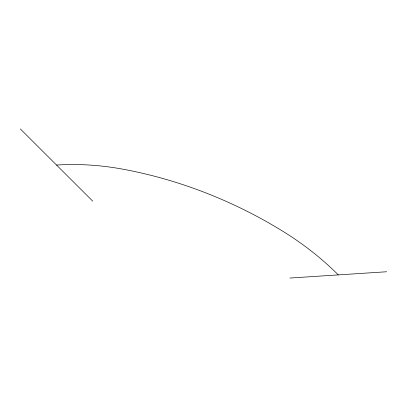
<?xml version="1.0" encoding="UTF-8"?>
<svg xmlns="http://www.w3.org/2000/svg" width="407" height="407" viewBox="0 0 407 407"><rect width="100%" height="100%" fill="white"/><g stroke="black" fill="none" stroke-linecap="round" stroke-linejoin="round"><path stroke-width="0.61" d="M289.967 278.042L386.65 271.754M20.35 128.958L92.73 201.15M56.537 165.054A245.335 190.395 27.6 0 1 123.463 169.287A370.635 287.632 27.6 0 1 283.465 231.659A245.335 190.395 27.6 0 1 338.309 274.898"/></g></svg>
